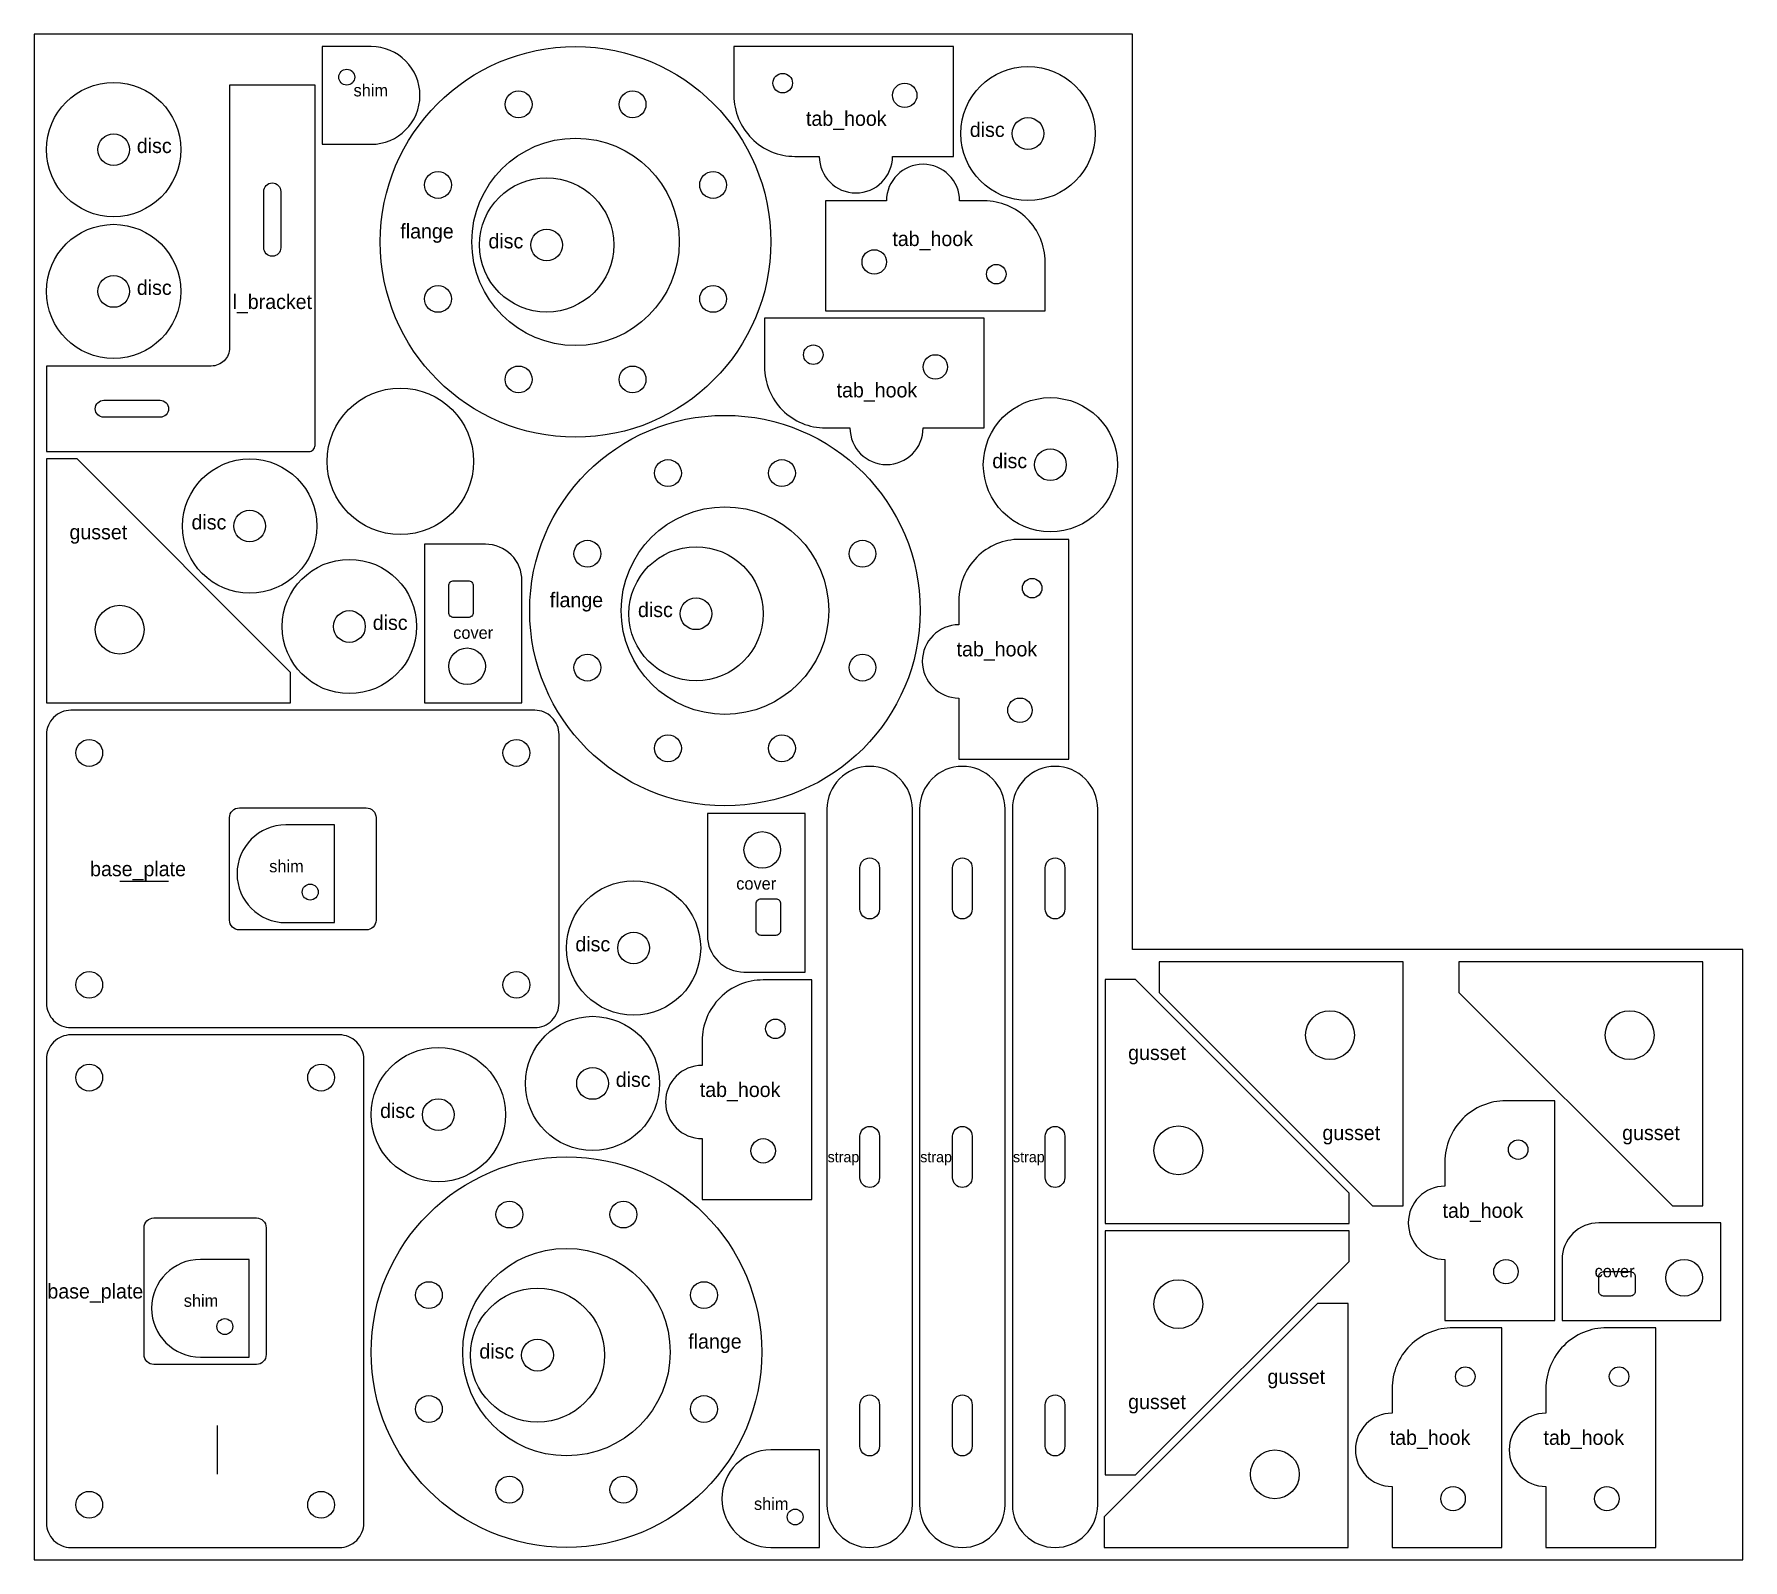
# Model space of a CAD drawing. Header units: millimetres. Extents: x 0 to 1400, y 0 to 1250.
import ezdxf
from ezdxf.enums import TextEntityAlignment as Align

# ---------------------------------------------------------------- set-up
doc = ezdxf.new("R2010")
doc.units = ezdxf.units.MM
for name, color, linetype in [('CUT_INNER', 5, 'Continuous'), ('CUT_OUTER', 1, 'Continuous'), ('LABELS', 2, 'Continuous'), ('MARK', 3, 'Continuous'), ('SHEET', 8, 'Continuous')]:
    doc.layers.add(name, color=color, linetype=linetype)

msp = doc.modelspace()

# ---------------------------------------------------------------- linework, layer by layer
at = {"layer": 'CUT_INNER'}
for points in [[(188.1, 1121.1, -1), (202.1, 1121.1), (202.1, 1075.1, -1), (188.1, 1075.1)], [(57.1, 950.1), (103.1, 950.1, -1), (103.1, 936.1), (57.1, 936.1, -1)], [(339.7, 776.1), (339.7, 798.1, -0.414214), (343.7, 802.1), (355.7, 802.1, -0.414214), (359.7, 798.1), (359.7, 776.1, -0.414214), (355.7, 772.1), (343.7, 772.1, -0.414214)], [(160.1, 524.1), (160.1, 608.1, -0.414214), (168.1, 616.1), (272.1, 616.1, -0.414214), (280.1, 608.1), (280.1, 524.1, -0.414214), (272.1, 516.1), (168.1, 516.1, -0.414214)], [(676.6, 567.1, -1), (692.6, 567.1), (692.6, 533.1, -1), (676.6, 533.1)], [(752.5, 567.1, -1), (768.5, 567.1), (768.5, 533.1, -1), (752.5, 533.1)], [(828.5, 567.1, -1), (844.5, 567.1), (844.5, 533.1, -1), (828.5, 533.1)], [(611.6, 537.6), (611.6, 515.6, -0.414214), (607.6, 511.6), (595.6, 511.6, -0.414214), (591.6, 515.6), (591.6, 537.6, -0.414214), (595.6, 541.6), (607.6, 541.6, -0.414214)], [(692.6, 347.1), (692.6, 313.1, -1), (676.6, 313.1), (676.6, 347.1, -1)], [(768.5, 347.1), (768.5, 313.1, -1), (752.5, 313.1), (752.5, 347.1, -1)], [(844.5, 347.1), (844.5, 313.1, -1), (828.5, 313.1), (828.5, 347.1, -1)], [(182.1, 160.1), (98.1, 160.1, -0.414214), (90.1, 168.1), (90.1, 272.1, -0.414214), (98.1, 280.1), (182.1, 280.1, -0.414214), (190.1, 272.1), (190.1, 168.1, -0.414214)], [(1307.9, 216.1), (1285.9, 216.1, -0.414214), (1281.9, 220.1), (1281.9, 232.1, -0.414214), (1285.9, 236.1), (1307.9, 236.1, -0.414214), (1311.9, 232.1), (1311.9, 220.1, -0.414214)], [(692.6, 127.1), (692.6, 93.1, -1), (676.6, 93.1), (676.6, 127.1, -1)], [(768.5, 127.1), (768.5, 93.1, -1), (752.5, 93.1), (752.5, 127.1, -1)], [(844.5, 127.1), (844.5, 93.1, -1), (828.5, 93.1), (828.5, 127.1, -1)]]:
    msp.add_lwpolyline(points, format="xyb", close=True, dxfattribs=at)
for centre, radius in [((256.1, 1214.8), 6.5), ((613.3, 1209.9), 8), ((713.3, 1199.9), 10), ((396.9, 1192.5), 11), ((490.3, 1192.5), 11), ((814.3, 1168.6), 13), ((65.1, 1155.4), 13), ((443.6, 1079.8), 85), ((330.9, 1126.5), 11), ((556.3, 1126.5), 11), ((419.9, 1077.3), 13), ((688.3, 1063.4), 10), ((65.1, 1039.2), 13), ((788.3, 1053.4), 8), ((330.9, 1033.1), 11), ((556.3, 1033.1), 11), ((638.4, 987.4), 8), ((738.4, 977.4), 10), ((396.9, 967.1), 11), ((490.3, 967.1), 11), ((832.7, 897.2), 13), ((519.3, 890.4), 11), ((612.7, 890.4), 11), ((176.6, 847), 13), ((566, 777.7), 85), ((453.3, 824.3), 11), ((678.7, 824.3), 11), ((817.7, 796.1), 8), ((542.3, 775.1), 13), ((70.1, 762.1), 20), ((258.3, 764.7), 13), ((354.7, 732.1), 15), ((453.3, 731), 11), ((678.7, 731), 11), ((807.7, 696.1), 10), ((45.1, 661.1), 11), ((395.1, 661.1), 11), ((519.3, 664.9), 11), ((612.7, 664.9), 11), ((596.6, 581.6), 15), ((226.2, 547.1), 6.5), ((491.1, 501.3), 13), ((45.1, 471.1), 11), ((395.1, 471.1), 11), ((1061.7, 429.9), 20), ((1307.3, 429.9), 20), ((607.3, 435.1), 8), ((45.1, 395.1), 11), ((235.1, 395.1), 11), ((457.5, 390.3), 13), ((331.1, 364.8), 13), ((937.5, 335.5), 20), ((597.3, 335.1), 10), ((1215.9, 336.1), 8), ((389.4, 282.9), 11), ((482.8, 282.9), 11), ((436.1, 170.2), 85), ((1205.9, 236.1), 10), ((1351.9, 231.1), 15), ((323.4, 216.9), 11), ((548.8, 216.9), 11), ((937.5, 209.5), 20), ((156.2, 191.1), 6.5), ((412.4, 167.7), 13), ((1172.6, 150.1), 8), ((1298.6, 150.1), 8), ((323.4, 123.5), 11), ((548.8, 123.5), 11), ((1016.6, 70.1), 20), ((45.1, 45.1), 11), ((235.1, 45.1), 11), ((389.4, 57.5), 11), ((482.8, 57.5), 11), ((1162.6, 50.1), 10), ((1288.6, 50.1), 10), ((623.5, 35.1), 6.5)]:
    msp.add_circle(centre, radius, dxfattribs=at)
at = {"layer": 'CUT_OUTER'}
for points in [[(236.1, 1239.8), (236.1, 1159.8), (276.1, 1159.8, 1), (276.1, 1239.8)], [(753.3, 1239.9), (573.3, 1239.9), (573.3, 1199.9, 0.414214), (623.3, 1149.9), (643.3, 1149.9, 1), (703.3, 1149.9), (753.3, 1149.9)], [(160.1, 1208.1), (160.1, 993.1, -0.414214), (145.1, 978.1), (10.1, 978.1), (10.1, 908.1), (225.1, 908.1, 0.414214), (230.1, 913.1), (230.1, 1208.1)], [(648.3, 1023.4), (828.3, 1023.4), (828.3, 1063.4, 0.414214), (778.3, 1113.4), (758.3, 1113.4, 1), (698.3, 1113.4), (648.3, 1113.4)], [(778.4, 1017.4), (598.4, 1017.4), (598.4, 977.4, 0.414214), (648.4, 927.4), (668.4, 927.4, 1), (728.4, 927.4), (778.4, 927.4)], [(399.7, 702.1), (399.7, 802.1, 0.414214), (369.7, 832.1), (319.7, 832.1), (319.7, 702.1)], [(847.7, 656.1), (847.7, 836.1), (807.7, 836.1, 0.414214), (757.7, 786.1), (757.7, 766.1, 1), (757.7, 706.1), (757.7, 656.1)], [(410.1, 696.1), (30.1, 696.1, 0.414214), (10.1, 676.1), (10.1, 456.1, 0.414214), (30.1, 436.1), (410.1, 436.1, 0.414214), (430.1, 456.1), (430.1, 676.1, 0.414214)], [(684.6, 650.1, 0.414214), (649.6, 615.1), (649.6, 45.1, 0.414214), (684.6, 10.1, 0.414214), (719.6, 45.1), (719.6, 615.1, 0.414214)], [(760.5, 650.1, 0.414214), (725.5, 615.1), (725.5, 45.1, 0.414214), (760.5, 10.1, 0.414214), (795.5, 45.1), (795.5, 615.1, 0.414214)], [(836.5, 650.1, 0.414214), (801.5, 615.1), (801.5, 45.1, 0.414214), (836.5, 10.1, 0.414214), (871.5, 45.1), (871.5, 615.1, 0.414214)], [(246.2, 522.1), (246.2, 602.1), (206.2, 602.1, 1), (206.2, 522.1)], [(551.6, 611.6), (551.6, 511.6, 0.414214), (581.6, 481.6), (631.6, 481.6), (631.6, 611.6)], [(637.3, 295.1), (637.3, 475.1), (597.3, 475.1, 0.414214), (547.3, 425.1), (547.3, 405.1, 1), (547.3, 345.1), (547.3, 295.1)], [(10.1, 410.1), (10.1, 30.1, 0.414214), (30.1, 10.1), (250.1, 10.1, 0.414214), (270.1, 30.1), (270.1, 410.1, 0.414214), (250.1, 430.1), (30.1, 430.1, 0.414214)], [(1245.9, 196.1), (1245.9, 376.1), (1205.9, 376.1, 0.414214), (1155.9, 326.1), (1155.9, 306.1, 1), (1155.9, 246.1), (1155.9, 196.1)], [(1381.9, 276.1), (1281.9, 276.1, 0.414214), (1251.9, 246.1), (1251.9, 196.1), (1381.9, 196.1)], [(176.2, 166.1), (176.2, 246.1), (136.2, 246.1, 1), (136.2, 166.1)], [(1202.6, 10.1), (1202.6, 190.1), (1162.6, 190.1, 0.414214), (1112.6, 140.1), (1112.6, 120.1, 1), (1112.6, 60.1), (1112.6, 10.1)], [(1328.6, 10.1), (1328.6, 190.1), (1288.6, 190.1, 0.414214), (1238.6, 140.1), (1238.6, 120.1, 1), (1238.6, 60.1), (1238.6, 10.1)], [(643.5, 10.1), (643.5, 90.1), (603.5, 90.1, 1), (603.5, 10.1)]]:
    msp.add_lwpolyline(points, format="xyb", close=True, dxfattribs=at)
for points in [[(210.1, 702.1), (210.1, 727.1), (35.1, 902.1), (10.1, 902.1), (10.1, 702.1)], [(921.7, 489.9), (921.7, 464.9), (1096.7, 289.9), (1121.7, 289.9), (1121.7, 489.9)], [(1167.3, 489.9), (1167.3, 464.9), (1342.3, 289.9), (1367.3, 289.9), (1367.3, 489.9)], [(1077.5, 275.5), (1077.5, 300.5), (902.5, 475.5), (877.5, 475.5), (877.5, 275.5)], [(877.5, 69.5), (902.5, 69.5), (1077.5, 244.5), (1077.5, 269.5), (877.5, 269.5)], [(1076.6, 210.1), (1051.6, 210.1), (876.6, 35.1), (876.6, 10.1), (1076.6, 10.1)]]:
    msp.add_lwpolyline(points, close=True, dxfattribs=at)
for centre, radius in [((443.6, 1079.8), 160), ((814.3, 1168.6), 55), ((65.1, 1155.4), 55), ((419.9, 1077.3), 55), ((65.1, 1039.2), 55), ((832.7, 897.2), 55), ((566, 777.7), 160), ((176.6, 847), 55), ((542.3, 775.1), 55), ((258.3, 764.7), 55), ((491.1, 501.3), 55), ((457.5, 390.3), 55), ((331.1, 364.8), 55), ((436.1, 170.2), 160), ((412.4, 167.7), 55)]:
    msp.add_circle(centre, radius, dxfattribs=at)
at = {"layer": 'MARK'}
for points in [[(70.1, 556.1), (110.1, 556.1)], [(150.1, 70.1), (150.1, 110.1)]]:
    msp.add_lwpolyline(points, dxfattribs=at)
at = {"layer": 'SHEET'}
msp.add_lwpolyline([(0, 0), (1400, 0), (1400, 500), (900, 500), (900, 1250), (0, 1250)], close=True, dxfattribs=at)
msp.add_circle((300, 900), 60, dxfattribs=at)

# ---------------------------------------------------------------- texts
at = {"layer": 'LABELS'}
for s, height, p in [('shim', 10, (275.8, 1204)), ('tab_hook', 12, (665.4, 1180.9)), ('disc', 12, (780.9, 1171.8)), ('disc', 12, (98.4, 1158.6)), ('flange', 12, (321.9, 1088.6)), ('disc', 12, (386.5, 1080.5)), ('tab_hook', 12, (736.2, 1082.4)), ('disc', 12, (98.4, 1042.4)), ('l_bracket', 12, (195.1, 1030.8)), ('tab_hook', 12, (690.5, 958.4)), ('disc', 12, (799.3, 900.4)), ('disc', 12, (143.2, 850.2)), ('gusset', 12, (52.6, 842.1)), ('flange', 12, (444.3, 786.5)), ('disc', 12, (509, 778.4)), ('disc', 12, (291.7, 767.9)), ('cover', 10, (359.7, 759.6)), ('tab_hook', 12, (788.8, 746.2)), ('base_plate', 12, (85.1, 566.1)), ('shim', 10, (206.7, 568.3)), ('cover', 10, (591.6, 554.1)), ('disc', 12, (457.7, 504.5)), ('gusset', 12, (920, 415.5)), ('disc', 12, (490.8, 393.5)), ('tab_hook', 12, (578.4, 385.2)), ('disc', 12, (297.7, 368)), ('gusset', 12, (1079.2, 349.9)), ('gusset', 12, (1324.8, 349.9)), ('strap', 8.75, (663.1, 330.1)), ('strap', 8.75, (739, 330.1)), ('strap', 8.75, (815, 330.1)), ('tab_hook', 12, (1187, 286.2)), ('cover', 10, (1294.9, 236.5)), ('base_plate', 12, (50.1, 220.1)), ('shim', 10, (136.7, 212.3)), ('flange', 12, (557.8, 179)), ('disc', 12, (379, 170.9)), ('gusset', 12, (1034.1, 150.1)), ('gusset', 12, (920, 129.5)), ('tab_hook', 12, (1143.7, 100.2)), ('tab_hook', 12, (1269.7, 100.2)), ('shim', 10, (603.9, 45.9))]:
    msp.add_text(s, height=height, dxfattribs=at).set_placement(p, align=Align.MIDDLE_CENTER)

doc.saveas('drawing.dxf')
